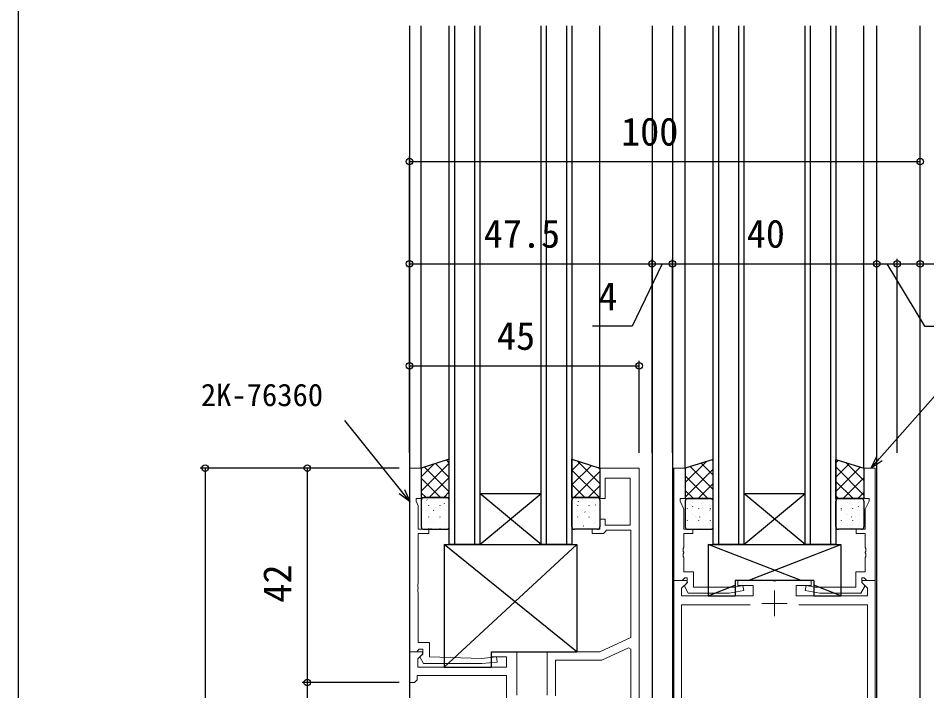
# Model space of a CAD drawing. Units: millimetres, scale not verified. Extents: x -437 to 438, y -681 to 679.
# Drawn here: x -436.7 to -258.8, y 3 to 134.7 of the extents above; entities that cross this region are included whole.
import ezdxf
from ezdxf.enums import TextEntityAlignment as Align

# ---------------------------------------------------------------- set-up
doc = ezdxf.new("R2010")
doc.units = ezdxf.units.MM
doc.header["$LTSCALE"] = 4
doc.layers.add('0-2_YKK_11', color=7, linetype='Continuous', lineweight=18)
for name, color, linetype in [('0-3_YKK_12', 2, 'Continuous'), ('0-4_YKK_13', 4, 'Continuous'), ('0-6_YKK_D', 6, 'Continuous'), ('0-7_YKK_ZWAK', 7, 'Continuous')]:
    doc.layers.add(name, color=color, linetype=linetype)
doc.styles.add('ＭＳ ゴシック', font='')
doc.styles.get('ＭＳ ゴシック').set_extended_font_data('MS Gothic')

msp = doc.modelspace()

# ---------------------------------------------------------------- linework, layer by layer
at = {"layer": '0-2_YKK_11'}
for p, q in [((-271.353, 24.6), (-268.877, 24.6)), ((-293.353, 19.8), (-306.777, 19.8))]:
    msp.add_line(p, q, dxfattribs=at)
at = {"layer": '0-2_YKK_11', "color": 2}
for p, q in [((-288.577, 17.6), (-288.577, 22.6)), ((-286.077, 20.1), (-291.077, 20.1))]:
    msp.add_line(p, q, dxfattribs=at)
at = {"layer": '0-2_YKK_11'}
for points in [[(-359.977, 10.6), (-359.977, 46.6), (-357.777, 46.6), (-357.777, 40.6), (-358.777, 40.6), (-358.777, 40.1), (-358.347, 39.178), (-358.347, 34.6), (-356.277, 34.6), (-356.277, 33.8), (-358.347, 33.8), (-358.347, 24.058), (-358.467, 23.875), (-358.467, 23.325), (-358.347, 23.142), (-358.347, 23.058), (-358.467, 22.875), (-358.467, 22.325), (-358.347, 22.142), (-358.347, 12.4), (-356.177, 12.4), (-356.177, 9.6), (-345.977, 9.3), (-343.027, 9.597), (-342.927, 8.603), (-345.927, 8.3), (-357.3, 8.3), (-358.051, 9.6), (-357.477, 10.174), (-357.477, 11.1), (-358.147, 11.1), (-358.347, 10.9), (-358.647, 10.6)], [(-308.277, 46.6), (-308.277, 24.6), (-306.647, 24.6), (-306.347, 24.9), (-306.147, 25.1), (-305.677, 25.1), (-305.677, 24.15), (-306.177, 23.65), (-306.177, 23.312), (-305.477, 22.1), (-297.469, 22.1), (-294.59, 22.608), (-294.764, 23.592), (-296.422, 23.3), (-304.477, 23.3), (-304.477, 26.3), (-306.347, 26.3), (-306.347, 29.092), (-306.467, 29.275), (-306.467, 29.825), (-306.347, 30.008), (-306.347, 30.092), (-306.467, 30.275), (-306.467, 30.825), (-306.347, 31.008), (-306.347, 33.8), (-304.577, 33.8), (-304.577, 34.6), (-306.347, 34.6), (-306.347, 38.535), (-307.077, 40.1), (-307.077, 40.6), (-306.077, 40.6), (-306.077, 46.6)], [(-268.877, 46.6), (-268.877, 24.6), (-270.507, 24.6), (-270.807, 24.9), (-271.007, 25.1), (-271.477, 25.1), (-271.477, 24.15), (-270.977, 23.65), (-270.977, 23.312), (-271.677, 22.1), (-279.685, 22.1), (-282.564, 22.608), (-282.39, 23.592), (-280.732, 23.3), (-272.677, 23.3), (-272.677, 26.3), (-270.807, 26.3), (-270.807, 29.092), (-270.687, 29.275), (-270.687, 29.825), (-270.807, 30.008), (-270.807, 30.092), (-270.687, 30.275), (-270.687, 30.825), (-270.807, 31.008), (-270.807, 33.8), (-272.577, 33.8), (-272.577, 34.6), (-270.807, 34.6), (-270.807, 38.535), (-270.077, 40.1), (-270.077, 40.6), (-271.077, 40.6), (-271.077, 46.6)]]:
    msp.add_lwpolyline(points, close=True, dxfattribs=at)
for points in [[(-315.077, -73.4), (-315.077, 46.6), (-322.777, 46.6), (-322.777, 40.6), (-321.777, 40.6), (-321.777, 44.6), (-316.877, 44.6), (-316.877, 35.4), (-321.777, 35.4), (-321.777, 36.6), (-322.777, 36.6), (-322.777, 34.6), (-324.277, 34.6), (-324.277, 33.8), (-322.077, 33.8), (-321.777, 34.1), (-321.477, 34.4), (-316.707, 34.4), (-316.707, 13.43), (-322.777, 10.6), (-333.077, 10.6), (-333.077, 2.1)], [(-308.277, -63.4), (-308.277, 24.6), (-305.801, 24.6), (-305.641, 24.212), (-306.777, 23.076), (-306.777, 21.6), (-292.777, 21.6), (-292.777, 23.6), (-295.777, 23.6), (-295.777, 24.6), (-289.035, 24.6), (-288.852, 24.48), (-288.302, 24.48), (-288.119, 24.6), (-281.377, 24.6), (-281.377, 23.6), (-284.377, 23.6), (-284.377, 21.6), (-270.377, 21.6), (-270.377, 23.076), (-271.513, 24.212), (-271.353, 24.6)], [(-268.877, 24.6), (-268.877, -63.4)], [(-306.777, 19.8), (-306.777, -29.9), (-303.105, -29.9)], [(-274.049, -29.9), (-270.377, -29.9), (-270.377, 19.8), (-283.801, 19.8), (-270.377, 19.8)], [(-342.714, -61.77), (-316.707, -61.77), (-316.707, 11.121), (-317.17, 11.416), (-322.416, 8.97), (-331.447, 8.97), (-331.447, 1.97)], [(-339.077, 2.1), (-339.077, 10.6), (-344.077, 10.6), (-344.077, 9.6), (-341.077, 9.6), (-341.077, 7.6), (-358.447, 7.6), (-358.447, 9.206), (-357.441, 10.212), (-357.601, 10.6), (-360.077, 10.6), (-360.077, 4.6), (-359.077, 4.6), (-358.577, 5.1), (-358.577, 5.97), (-341.077, 5.97), (-341.077, 1.6)]]:
    msp.add_lwpolyline(points, dxfattribs=at)
at = {"layer": '0-3_YKK_12'}
for p, q in [((-360.077, 133.2), (-360.077, -73.4)), ((-357.777, 46.6), (-357.777, 133.2)), ((-352.277, 31.6), (-352.277, 133.2)), ((-351.277, 133.2), (-351.277, 31.6)), ((-347.277, 31.6), (-347.277, 133.2)), ((-346.277, 133.2), (-346.277, 31.6)), ((-334.277, 31.6), (-334.277, 133.2)), ((-333.277, 133.2), (-333.277, 31.6)), ((-329.277, 31.6), (-329.277, 133.2)), ((-328.277, 133.2), (-328.277, 31.6)), ((-322.777, 46.6), (-322.777, 133.2)), ((-312.577, 133.2), (-312.577, -73.4)), ((-308.577, 133.2), (-308.577, -63.4)), ((-306.077, 46.6), (-306.077, 133.2)), ((-300.577, 31.6), (-300.577, 133.2)), ((-299.577, 133.2), (-299.577, 31.6)), ((-295.577, 31.6), (-295.577, 133.2)), ((-294.577, 133.2), (-294.577, 31.6)), ((-282.577, 31.6), (-282.577, 133.2)), ((-281.577, 133.2), (-281.577, 31.6)), ((-277.577, 31.6), (-277.577, 133.2)), ((-276.577, 133.2), (-276.577, 31.6)), ((-271.077, 46.6), (-271.077, 133.2)), ((-268.577, -63.4), (-268.577, 133.2)), ((-346.277, 41.6), (-334.277, 41.6)), ((-346.277, 31.6), (-334.277, 41.6)), ((-334.277, 31.6), (-346.277, 41.6)), ((-294.577, 41.6), (-282.577, 41.6)), ((-294.577, 31.6), (-282.577, 41.6)), ((-282.577, 31.6), (-294.577, 41.6)), ((-346.277, 31.6), (-352.277, 31.6)), ((-346.277, 31.6), (-334.277, 31.6)), ((-328.277, 31.6), (-334.277, 31.6)), ((-294.577, 31.6), (-300.577, 31.6)), ((-294.577, 31.6), (-282.577, 31.6)), ((-276.577, 31.6), (-282.577, 31.6)), ((-276.577, 31.6), (-282.577, 31.6))]:
    msp.add_line(p, q, dxfattribs=at)
msp.add_lwpolyline([(-266.077, -98.4), (-260.077, -98.4), (-260.077, -73.4), (-260.077, 133.2)], dxfattribs=at)
at = {"layer": '0-4_YKK_13'}
for p, q in [((-352.847, 48.154), (-352.277, 47.584)), ((-300.78, 48.237), (-300.577, 48.034)), ((-276.068, 48.143), (-276.577, 47.634)), ((-357.777, 42.065), (-352.277, 47.565)), ((-357.777, 44.894), (-355.285, 47.386)), ((-357.148, 46.798), (-352.277, 41.928)), ((-354.997, 47.476), (-352.277, 44.756)), ((-328.277, 46.109), (-326.586, 47.801)), ((-328.277, 43.281), (-324.435, 47.123)), ((-327.245, 48.008), (-322.777, 43.54)), ((-323.115, 46.706), (-322.777, 46.369)), ((-306.077, 43.736), (-301.932, 47.881)), ((-306.077, 46.565), (-306.026, 46.616)), ((-306.077, 40.908), (-300.577, 46.408)), ((-305.101, 46.902), (-300.577, 42.377)), ((-302.941, 47.569), (-300.577, 45.206)), ((-273.908, 47.475), (-276.577, 44.806)), ((-271.077, 41.308), (-276.577, 46.808)), ((-271.747, 46.807), (-276.577, 41.977)), ((-271.077, 44.136), (-274.643, 47.702)), ((-357.777, 44.599), (-353.993, 40.815)), ((-356.198, 40.815), (-352.277, 44.737)), ((-328.277, 46.212), (-322.88, 40.815)), ((-327.914, 40.815), (-322.777, 45.952)), ((-306.077, 45.049), (-301.628, 40.6)), ((-271.077, 44.649), (-275.126, 40.6)), ((-328.277, 43.383), (-325.709, 40.815)), ((-325.086, 40.815), (-322.777, 43.124)), ((-303.557, 40.6), (-300.577, 43.58)), ((-273.197, 40.6), (-276.577, 43.98)), ((-357.777, 41.771), (-356.821, 40.815)), ((-353.37, 40.815), (-352.277, 41.908)), ((-306.077, 42.22), (-304.457, 40.6)), ((-276.026, 40.6), (-276.577, 41.151)), ((-271.077, 41.82), (-272.297, 40.6)), ((-357.777, 40.315), (-357.777, 35.1)), ((-357.596, 40.396), (-357.594, 40.388)), ((-357.562, 40.52), (-357.562, 40.483)), ((-352.777, 40.815), (-357.277, 40.815)), ((-356.679, 40.385), (-356.637, 40.322)), ((-356.351, 39.309), (-356.351, 39.271)), ((-355.319, 40.52), (-355.319, 40.483)), ((-354.108, 39.309), (-354.108, 39.271)), ((-353.301, 39.722), (-353.26, 39.659)), ((-353.077, 40.52), (-353.077, 40.483)), ((-352.937, 39.272), (-352.934, 39.265)), ((-352.277, 35.1), (-352.277, 40.315)), ((-328.277, 35.1), (-328.277, 40.315)), ((-327.777, 40.815), (-323.277, 40.815)), ((-327.429, 39.444), (-327.427, 39.437)), ((-327.198, 39.309), (-327.198, 39.271)), ((-327.063, 40.034), (-327.022, 39.971)), ((-326.167, 40.52), (-326.167, 40.483)), ((-325.558, 40.176), (-325.555, 40.169)), ((-324.956, 39.309), (-324.956, 39.271)), ((-323.924, 40.52), (-323.924, 40.483)), ((-323.686, 39.371), (-323.644, 39.308)), ((-323.586, 40.626), (-323.584, 40.618)), ((-322.777, 40.315), (-322.777, 35.1)), ((-306.077, 40.1), (-306.077, 35.1)), ((-301.077, 40.6), (-305.577, 40.6)), ((-304.768, 39.225), (-304.765, 39.218)), ((-304.66, 39.867), (-304.66, 39.83)), ((-302.809, 39.71), (-302.806, 39.703)), ((-302.418, 39.867), (-302.418, 39.83)), ((-300.937, 40.442), (-300.935, 40.435)), ((-300.728, 40.6), (-300.577, 40.751)), ((-300.577, 35.1), (-300.577, 40.1)), ((-276.577, 35.1), (-276.577, 40.1)), ((-276.077, 40.6), (-271.577, 40.6)), ((-275.817, 40.442), (-275.819, 40.435)), ((-274.336, 39.867), (-274.336, 39.83)), ((-273.945, 39.71), (-273.948, 39.703)), ((-272.094, 39.867), (-272.094, 39.83)), ((-271.986, 39.225), (-271.989, 39.218)), ((-271.077, 40.1), (-271.077, 35.1)), ((-357.562, 38.24), (-357.562, 38.203)), ((-356.868, 38.338), (-356.865, 38.331)), ((-355.344, 38.368), (-355.302, 38.305)), ((-355.319, 38.24), (-355.319, 38.203)), ((-354.896, 38.787), (-354.894, 38.78)), ((-353.077, 38.24), (-353.077, 38.203)), ((-326.167, 38.24), (-326.167, 38.203)), ((-325.728, 38.017), (-325.687, 37.954)), ((-324.729, 37.836), (-324.727, 37.829)), ((-323.924, 38.24), (-323.924, 38.203)), ((-322.858, 38.568), (-322.855, 38.561)), ((-305.691, 38.656), (-305.691, 38.619)), ((-304.66, 37.587), (-304.66, 37.55)), ((-304.624, 39.079), (-304.582, 39.016)), ((-303.449, 38.656), (-303.449, 38.619)), ((-302.418, 37.587), (-302.418, 37.55)), ((-302.068, 37.617), (-302.065, 37.61)), ((-301.246, 38.415), (-301.205, 38.353)), ((-301.206, 38.656), (-301.206, 38.619)), ((-275.508, 38.415), (-275.549, 38.353)), ((-275.547, 38.656), (-275.547, 38.619)), ((-274.686, 37.617), (-274.689, 37.61)), ((-274.336, 37.587), (-274.336, 37.55)), ((-273.305, 38.656), (-273.305, 38.619)), ((-272.13, 39.079), (-272.172, 39.016)), ((-272.094, 37.587), (-272.094, 37.55)), ((-357.562, 35.96), (-357.562, 35.923)), ((-356.351, 37.029), (-356.351, 36.991)), ((-356.039, 35.998), (-356.037, 35.991)), ((-355.319, 35.96), (-355.319, 35.923)), ((-354.168, 36.73), (-354.165, 36.723)), ((-354.108, 37.029), (-354.108, 36.991)), ((-353.077, 35.96), (-353.077, 35.923)), ((-327.198, 37.029), (-327.198, 36.991)), ((-326.688, 37.352), (-326.686, 37.345)), ((-326.167, 35.96), (-326.167, 35.923)), ((-324.956, 37.029), (-324.956, 36.991)), ((-323.988, 35.744), (-323.986, 35.737)), ((-323.924, 35.96), (-323.924, 35.923)), ((-305.911, 36.436), (-305.908, 36.429)), ((-305.691, 36.376), (-305.691, 36.339)), ((-304.039, 37.168), (-304.037, 37.161)), ((-303.449, 36.376), (-303.449, 36.339)), ((-303.289, 37.062), (-303.247, 36.999)), ((-301.206, 36.376), (-301.206, 36.339)), ((-275.547, 36.376), (-275.547, 36.339)), ((-273.465, 37.062), (-273.507, 36.999)), ((-273.305, 36.376), (-273.305, 36.339)), ((-272.715, 37.168), (-272.717, 37.161)), ((-357.277, 34.6), (-352.777, 34.6)), ((-356.351, 34.749), (-356.351, 34.711)), ((-355.898, 34.766), (-355.857, 34.703)), ((-354.108, 34.749), (-354.108, 34.711)), ((-323.277, 34.6), (-327.777, 34.6)), ((-327.198, 34.749), (-327.198, 34.711)), ((-325.96, 35.294), (-325.957, 35.287)), ((-324.956, 34.749), (-324.956, 34.711)), ((-305.577, 34.6), (-301.077, 34.6)), ((-304.66, 35.307), (-304.66, 35.27)), ((-303.211, 34.828), (-303.208, 34.821)), ((-302.418, 35.307), (-302.418, 35.27)), ((-301.339, 35.56), (-301.337, 35.553)), ((-271.577, 34.6), (-276.077, 34.6)), ((-275.415, 35.56), (-275.417, 35.553)), ((-274.336, 35.307), (-274.336, 35.27)), ((-273.543, 34.828), (-273.546, 34.821)), ((-272.094, 35.307), (-272.094, 35.27)), ((-353.277, 31.6), (-353.277, 7.6)), ((-327.277, 31.6), (-353.277, 7.6)), ((-327.277, 10.6), (-353.277, 31.6)), ((-301.577, 31.599), (-301.577, 21.6)), ((-283.377, 24.6), (-301.577, 31.599)), ((-293.777, 24.6), (-275.577, 31.599)), ((-301.577, 21.6), (-296.277, 23.638)), ((-296.277, 24.6), (-296.277, 21.6)), ((-280.877, 24.6), (-296.277, 24.6)), ((-280.877, 24.6), (-280.877, 21.6)), ((-275.577, 21.6), (-280.877, 23.638)), ((-301.577, 21.6), (-296.277, 21.6)), ((-280.877, 21.6), (-275.577, 21.6)), ((-344.077, 10.6), (-344.077, 7.6)), ((-344.077, 10.6), (-327.277, 10.6)), ((-353.277, 7.6), (-344.077, 7.6))]:
    msp.add_line(p, q, dxfattribs=at)
for points in [[(-357.777, 46.6), (-357.777, 40.815), (-352.277, 40.815), (-352.277, 48.334)], [(-322.777, 46.6), (-322.777, 40.815), (-328.277, 40.815), (-328.277, 48.334)], [(-306.077, 46.6), (-306.077, 40.6), (-300.577, 40.6), (-300.577, 48.3)], [(-271.077, 46.6), (-271.077, 40.6), (-276.577, 40.6), (-276.577, 48.3)]]:
    msp.add_lwpolyline(points, close=True, dxfattribs=at)
for points in [[(-353.277, 31.6), (-327.277, 31.6), (-327.277, 10.6)], [(-301.577, 31.599), (-275.577, 31.599), (-275.577, 21.6)]]:
    msp.add_lwpolyline(points, dxfattribs=at)
for centre, start, end in [((-357.277, 40.315), 90, 180), ((-352.777, 40.315), 0, 90), ((-327.777, 40.315), 90, 180), ((-323.277, 40.315), 0, 90), ((-305.577, 40.1), 90, 180), ((-301.077, 40.1), 0, 90), ((-276.077, 40.1), 90, 180), ((-271.577, 40.1), 0, 90), ((-357.277, 35.1), 180, 270), ((-352.777, 35.1), 270, 0), ((-327.777, 35.1), 180, 270), ((-323.277, 35.1), 270, 0), ((-305.577, 35.1), 180, 270), ((-301.077, 35.1), 270, 0), ((-276.077, 35.1), 180, 270), ((-271.577, 35.1), 270, 0)]:
    msp.add_arc(centre, 0.5, start, end, dxfattribs=at)
at = {"layer": '0-6_YKK_D'}
for p, q in [((-360.077, 49.6), (-360.077, 107.6)), ((-260.077, 49.6), (-260.077, 107.6)), ((-360.077, 106.6), (-260.077, 106.6)), ((-360.077, 49.6), (-360.077, 87.6)), ((-312.577, 49.6), (-312.577, 87.6)), ((-312.577, 49.6), (-312.577, 87.6)), ((-308.577, 49.6), (-308.577, 87.6)), ((-308.577, 49.6), (-308.577, 87.6)), ((-268.577, 49.6), (-268.577, 87.6)), ((-268.577, 49.6), (-268.577, 87.6)), ((-264.577, 49.6), (-264.577, 87.6)), ((-264.577, 49.6), (-264.577, 87.6)), ((-260.077, 49.6), (-260.077, 87.6)), ((-360.077, 86.6), (-312.577, 86.6)), ((-312.577, 86.6), (-308.577, 86.6)), ((-308.577, 86.6), (-268.577, 86.6)), ((-268.577, 86.6), (-264.577, 86.6)), ((-360.077, 49.6), (-360.077, 67.6)), ((-360.077, 66.6), (-315.077, 66.6)), ((-315.077, 49.6), (-315.077, 67.6)), ((-362.077, 46.6), (-401.077, 46.6)), ((-400.077, 46.6), (-400.077, -88.4)), ((-362.077, 46.6), (-381.077, 46.6)), ((-380.077, 46.6), (-380.077, 4.6)), ((-362.077, 4.6), (-381.077, 4.6)), ((-362.077, 4.6), (-381.077, 4.6)), ((-380.077, 4.6), (-380.077, -5.4))]:
    msp.add_line(p, q, dxfattribs=at)
for points in [[(-310.577, 86.6), (-316.488, 74.36), (-324.218, 74.36)], [(-266.577, 86.6), (-259.212, 74.36), (-251.482, 74.36)], [(-264.577, 86.6), (-260.077, 86.6), (-242.339, 86.6)], [(-269.674, 46.6), (-268.022, 48.476), (-257.08, 60.9)], [(-359.977, 40.025), (-361.542, 41.974), (-372.722, 55.9)], [(-267.519, 48.033), (-269.674, 46.6), (-268.525, 48.919)], [(-361.02, 42.394), (-359.977, 40.025), (-362.064, 41.555)]]:
    msp.add_lwpolyline(points, dxfattribs=at)
for centre in [(-360.077, 106.6), (-260.077, 106.6), (-360.077, 86.6), (-312.577, 86.6), (-312.577, 86.6), (-308.577, 86.6), (-308.577, 86.6), (-268.577, 86.6), (-268.577, 86.6), (-264.577, 86.6), (-264.577, 86.6), (-260.077, 86.6), (-360.077, 66.6), (-315.077, 66.6), (-400.077, 46.6), (-380.077, 46.6), (-380.077, 4.6), (-380.077, 4.6)]:
    msp.add_circle(centre, 0.637, dxfattribs=at)
at = {"layer": '0-7_YKK_ZWAK'}
msp.add_line((-436.7, 643.8), (-436.7, -681.2), dxfattribs=at)

# ---------------------------------------------------------------- texts
at = {"layer": '0-6_YKK_D', "style": 'ＭＳ ゴシック'}
for s, height, p in [('100', 5.499, (-318.642, 108.1)), ('47.5', 5.499, (-345.531, 88.1)), ('40', 5.499, (-294.031, 88.1)), ('4', 5.499, (-323.102, 75.86)), ('45', 5.499, (-342.946, 68.1)), ('2K-76360', 4.399, (-400.924, 57.4))]:
    msp.add_text(s, height=height, dxfattribs=at).set_placement(p, align=Align.BOTTOM_LEFT)
msp.add_text('42', height=5.499, rotation=90, dxfattribs=at).set_placement((-381.577, 20.231), align=Align.BOTTOM_LEFT)

doc.saveas('drawing.dxf')
